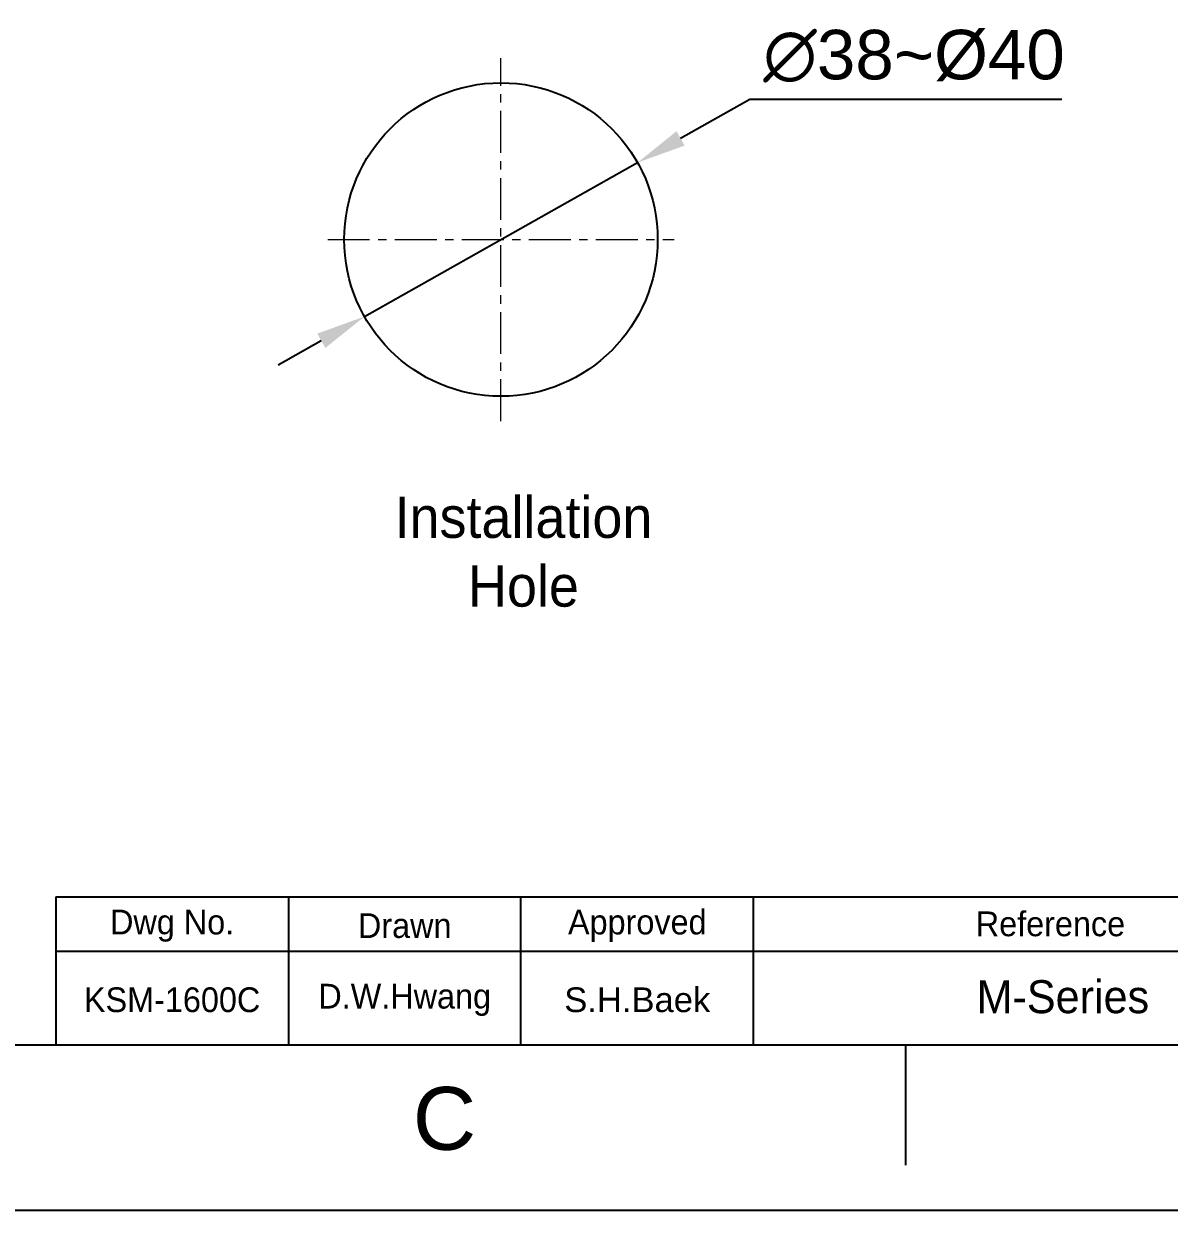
# Model space of a CAD drawing. Header units: millimetres. Extents: x 7368 to 7962, y 1333 to 2173.
# Drawn here: x 7613.3 to 7752.2, y 1333.4 to 1477.3 of the extents above; entities that cross this region are included whole.
import ezdxf

# ---------------------------------------------------------------- set-up
doc = ezdxf.new("R2010")
doc.units = ezdxf.units.MM
doc.linetypes.add('CENTERX2', pattern=[20.32, 12.7, -2.54, 2.54, -2.54])
doc.layers.get('Defpoints').update_dxf_attribs({"color": 3})
for name, color, linetype, lineweight in [('CENTER', 1, 'CENTERX2', 15), ('DIM', 3, 'Continuous', 9), ('TEXT', 2, 'Continuous', 13)]:
    doc.layers.add(name, color=color, linetype=linetype, lineweight=lineweight)
doc.layers.add('FORM', color=7, linetype='Continuous')
doc.styles.add('ROMANS', font='Gulim.ttf')
doc.styles.get("Standard").update_dxf_attribs({"font": 'arial.ttf'})
doc.dimstyles.new('DIMSTYLE_1', dxfattribs={"dimtxt": 6, "dimasz": 6, "dimexe": 1, "dimexo": 1, "dimgap": 2, "dimtad": 1, "dimtih": 1, "dimtoh": 1, "dimdec": 1, "dimdsep": 46, "dimtxsty": 'Standard', "dimcen": 0, "dimclrd": 3, "dimclre": 3, "dimclrt": 4, "dimazin": 0, "dimtp": 0.3, "dimtm": 0.3, "dimtfac": 1, "dimtdec": 1, "dimtofl": 0, "dimtmove": 0, "dimatfit": 3, "dimfxl": 1, "dimtolj": 1, "dimtzin": 0, "dimarcsym": 0})

# ---------------------------------------------------------------- blocks, each defined once
blk = doc.blocks.new('*D33')
at = {"layer": 'Defpoints', "color": 0, "transparency": 16777216}
for p in [(7687.76, 1460.43), (7654.65, 1441.77)]:
    blk.add_point(p, dxfattribs=at)
at = {"layer": 'DIM', "color": 3, "lineweight": -2, "transparency": 16777216}
for p, q in [((7701.37, 1468.1), (7692.98, 1463.37)), ((7739.21, 1468.1), (7701.37, 1468.1)), ((7654.65, 1441.77), (7687.76, 1460.43)), ((7649.42, 1438.83), (7644.2, 1435.88))]:
    blk.add_line(p, q, dxfattribs=at)
at = {"layer": 'DIM', "color": 3, "transparency": 16777216}
for points in [[(7692.49, 1464.24), (7693.47, 1462.5), (7687.76, 1460.43)], [(7648.93, 1439.7), (7649.91, 1437.96), (7654.65, 1441.77)]]:
    blk.add_solid(points, dxfattribs=at)
at = {"layer": 'DIM', "color": 4, "transparency": 16777216, "insert": (7721.29, 1473.33), "char_height": 6, "attachment_point": 5}
blk.add_mtext('\\A1;∅38~%%C40', dxfattribs=at)

msp = doc.modelspace()

# ---------------------------------------------------------------- linework, layer by layer
msp.add_circle((7671.2, 1451.1), 19)
at = {"layer": 'CENTER', "ltscale": 0.4}
for p, q in [((7671.2, 1429.1), (7671.2, 1473.1)), ((7650.2, 1451.1), (7692.2, 1451.1))]:
    msp.add_line(p, q, dxfattribs=at)
at = {"layer": 'FORM'}
for p, q in [((7617.23, 1371.42), (7941.83, 1371.42)), ((7617.23, 1371.42), (7617.23, 1353.42)), ((7645.43, 1371.42), (7645.43, 1353.42)), ((7673.63, 1353.42), (7673.63, 1371.42)), ((7701.83, 1353.42), (7701.83, 1371.42)), ((7617.23, 1364.82), (7869.83, 1364.82))]:
    msp.add_line(p, q, dxfattribs=at)
at = {"layer": 'FORM', "linetype": 'Continuous'}
msp.add_line((7941.83, 1353.42), (7387.83, 1353.42), dxfattribs=at)
at = {"layer": 'FORM', "color": 7, "linetype": 'Continuous'}
for p, q in [((7720.24, 1353.41), (7720.24, 1338.88)), ((7367.83, 1333.42), (7961.83, 1333.42))]:
    msp.add_line(p, q, dxfattribs=at)
at = {"layer": 'TEXT'}
msp.add_point((7673.63, 1365.21), dxfattribs=at)

# ---------------------------------------------------------------- texts
at = {"layer": 'FORM', "insert": (7664.35, 1344.5), "char_height": 7.62, "attachment_point": 5}
msp.add_mtext_dynamic_manual_height_columns('C', width=10, gutter_width=12.5, heights=[0], dxfattribs=at)
at = {"layer": 'TEXT', "attachment_point": 5, "style": 'ROMANS'}
for s, width, gutter_width, insert, char_height in [('Installation Hole', 28.1224, 12.5, (7673.93, 1413.23), 5), ('Dwg No.', 28.2, 15, (7631.33, 1367.91), 3), ('Approved', 28.2, 15, (7687.73, 1367.91), 3), ('Reference', 72, 15, (7737.83, 1368.12), 3), ('Drawn', 28.2, 15, (7659.53, 1367.91), 3), ('D.W.Hwang', 28.2, 15, (7659.53, 1358.92), 3), ('M-Series', 72, 15, (7739.33, 1359.28), 4), ('KSM-1600C', 28.2, 15, (7631.33, 1358.92), 3), ('{\\fArial|b0|i0|c0|p34;S.H.Baek}', 28.2, 15, (7687.73, 1358.92), 3)]:
    msp.add_mtext_dynamic_manual_height_columns(s, width=width, gutter_width=gutter_width, heights=[0], dxfattribs=dict(at, insert=insert, char_height=char_height))

# ---------------------------------------------------------------- dimensions: what is measured, and where the dimension line sits
at = {"layer": 'DIM'}
dim = msp.add_diameter_dim_2p(p1=(7654.65, 1441.77), p2=(7687.76, 1460.43), text='<>~%%C40', dimstyle='DIMSTYLE_1', override={"dimtofl": 1}, dxfattribs=at)
dim.commit()
dim.dimension.update_dxf_attribs({"geometry": '*D33', "text_midpoint": (7721.29, 1468.1), "dimtype": 163})

doc.saveas('drawing.dxf')
